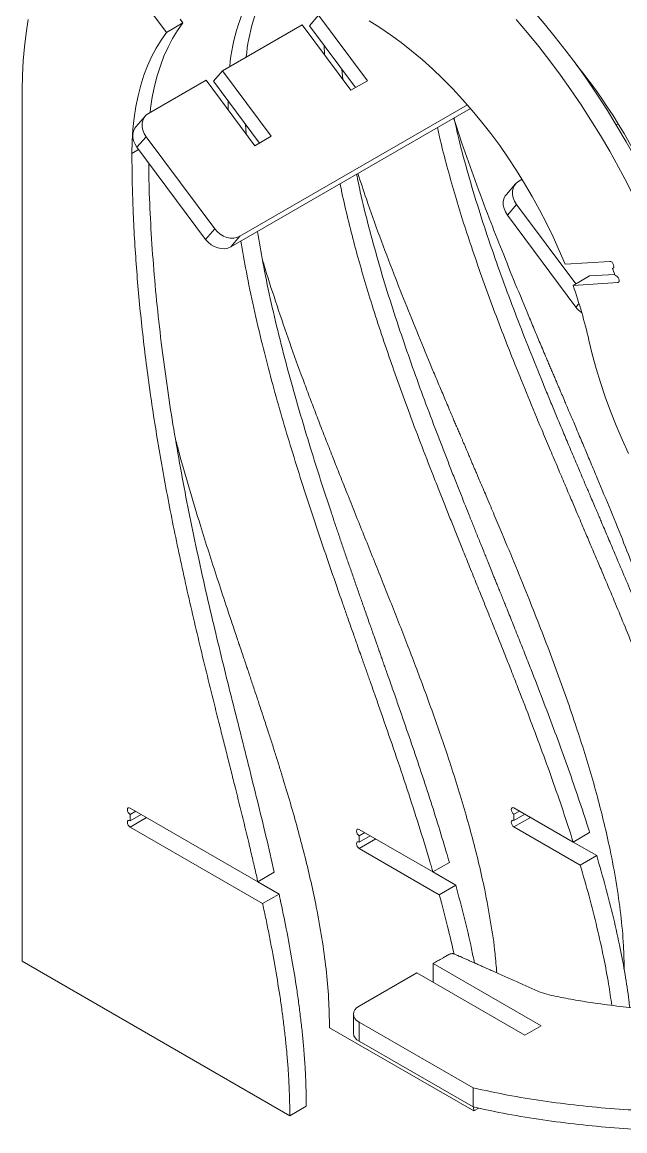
# Model space of a CAD drawing. Header units: millimetres. Extents: x -1732 to 6309, y -3588 to 3891.
# Drawn here: x 4690 to 5001, y -187 to 385 of the extents above; entities that cross this region are included whole.
import ezdxf

# ---------------------------------------------------------------- set-up
doc = ezdxf.new("R2010")
doc.units = ezdxf.units.MM

msp = doc.modelspace()

# ---------------------------------------------------------------- linework, layer by layer
at = {"color": 7, "linetype": 'Continuous', "lineweight": 15}
for p, q in [((4742.32, 409.21), (4764.38, 379.6)), ((4772.86, 384.5), (4764.38, 379.6)), ((4771.43, 386.42), (4772.86, 384.5)), ((4834.3, 383.58), (4793.29, 359.9)), ((4859.46, 349.8), (4834.3, 383.58)), ((4842.79, 388.48), (4838.1, 383.01)), ((4838.1, 383.01), (4861.82, 351.16)), ((4867.94, 354.7), (4842.79, 388.48)), ((4845.81, 368.12), (4845.68, 372.83)), ((4855.22, 355.49), (4854.81, 360.57)), ((4784.8, 355), (4755.1, 337.86)), ((4809.96, 321.22), (4784.8, 355)), ((4793.29, 359.9), (4788.6, 354.44)), ((4788.6, 354.44), (4812.32, 322.59)), ((4818.44, 326.12), (4793.29, 359.9)), ((4867.94, 354.7), (4859.46, 349.8)), ((4690.08, 349.92), (4690.08, -99.18)), ((4796.29, 339.58), (4796.18, 344.27)), ((4797.57, 269.08), (4921.12, 340.41)), ((4802.25, 274.55), (4919.52, 342.24)), ((4753.41, 336.46), (4748.72, 331)), ((4805.46, 327.27), (4805.12, 332.25)), ((4997.19, 332.5), (4996.22, 331.94)), ((4749.24, 320.4), (4753.93, 325.86)), ((4753.93, 325.86), (4789.29, 278.38)), ((4818.44, 326.12), (4809.96, 321.22)), ((4749.24, 320.4), (4784.6, 272.92)), ((4947.7, 303.93), (4945.95, 302.92)), ((4944.26, 301.52), (4939.57, 296.06)), ((4940.09, 285.47), (4944.78, 290.93)), ((4944.78, 290.93), (4975.29, 249.95)), ((4940.09, 285.47), (4975.45, 237.98)), ((4784.6, 272.92), (4789.29, 278.38)), ((4797.57, 269.08), (4802.25, 274.55)), ((4992.93, 261.6), (4969.8, 260.11)), ((4994.31, 257.95), (4994.85, 258.26)), ((4995.68, 254.3), (4994.31, 257.95)), ((4973.92, 249.16), (4982.41, 254.06)), ((4982.41, 254.06), (4995.45, 254.9)), ((4973.92, 249.16), (4997.05, 250.65)), ((4745.73, -20.26), (4811.51, -58.23)), ((4748.56, -21.89), (4745.73, -23.52)), ((4974.01, -37.74), (4943.49, -20.12)), ((4946.32, -21.75), (4943.49, -23.39)), ((4745.73, -26.79), (4745.73, -23.52)), ((4745.73, -26.79), (4751.39, -23.52)), ((4754.22, -25.16), (4745.73, -30.05)), ((4754.16, -25.12), (4754.22, -25.16)), ((4943.49, -23.39), (4943.49, -26.65)), ((4943.49, -26.65), (4949.14, -23.39)), ((4951.97, -25.02), (4943.49, -29.92)), ((4951.91, -24.98), (4951.97, -25.02)), ((4813.98, -69.46), (4745.73, -30.05)), ((4901.72, -53.16), (4863.76, -31.24)), ((4866.59, -32.88), (4863.76, -34.51)), ((4943.49, -29.92), (4977.64, -49.64)), ((4974.01, -37.74), (4982.49, -32.84)), ((4863.76, -34.51), (4863.76, -37.78)), ((4863.76, -37.78), (4869.42, -34.51)), ((4872.25, -36.14), (4863.76, -41.04)), ((4872.18, -36.11), (4872.25, -36.14)), ((4974.01, -37.74), (4986.13, -44.74)), ((4863.76, -41.04), (4905.01, -64.86)), ((4986.13, -44.74), (4977.64, -49.64)), ((4901.72, -53.16), (4910.21, -48.26)), ((4811.51, -58.23), (4819.99, -53.33)), ((4901.72, -53.16), (4913.5, -59.96)), ((4811.51, -58.23), (4822.47, -64.56)), ((4913.5, -59.96), (4905.01, -64.86)), ((4822.47, -64.56), (4813.98, -69.46)), ((4690.08, -99.18), (4827.97, -178.78)), ((4957.52, -132.47), (4901.86, -100.34)), ((4901.86, -100.34), (4901.86, -110.13)), ((4893.38, -105.23), (4863.68, -122.38)), ((4949.03, -137.36), (4893.38, -105.23)), ((4860.75, -126.46), (4860.75, -136.26)), ((4863.68, -130.54), (4922.46, -164.47)), ((4863.68, -140.34), (4863.68, -130.54)), ((4848.43, -133.44), (4922.77, -176.36)), ((4957.52, -132.47), (4949.03, -137.36)), ((4863.68, -140.34), (4922.46, -174.27)), ((4922.46, -174.27), (4922.46, -164.47)), ((4827.97, -178.78), (4836.46, -173.88)), ((4922.77, -176.36), (4922.71, -174.33)), ((4922.77, -176.36), (4925.35, -174.87))]:
    msp.add_line(p, q, dxfattribs=at)
at = {"color": 8, "linetype": 'Continuous', "lineweight": 15}
for p, q in [((4746.64, 317.27), (4750.09, 319.26)), ((4997.6, 250.97), (4997.05, 250.65)), ((4975.45, 237.98), (4977.02, 239.81))]:
    msp.add_line(p, q, dxfattribs=at)
at = {"color": 7, "linetype": 'Continuous', "lineweight": 15, "flags": 128}
for points in [[(5044.74, 213.3), (5042.73, 221.76), (5040.48, 230.26), (5038, 238.8), (5035.29, 247.35), (5032.35, 255.92), (5029.19, 264.48), (5025.82, 273.02), (5022.23, 281.53), (5018.44, 290.01), (5014.45, 298.43), (5010.26, 306.78), (5005.88, 315.06), (5001.31, 323.26), (4996.57, 331.35), (4991.66, 339.33), (4986.58, 347.19), (4981.35, 354.92), (4975.97, 362.51), (4970.45, 369.94), (4964.79, 377.2), (4959.01, 384.29), (4953.1, 391.2)], [(4693.18, 386.21), (4692.06, 379.3), (4691.19, 372.21), (4690.57, 364.94), (4690.2, 357.51), (4690.08, 349.92)], [(4756, 338.38), (4756.26, 340.54), (4757.14, 346.31), (4758.27, 351.89), (4759.65, 357.26), (4761.27, 362.41), (4763.12, 367.32), (4765.22, 372), (4767.54, 376.43), (4770.09, 380.6), (4772.86, 384.5)], [(4868.79, 385.55), (4874.31, 382.11), (4879.82, 378.38), (4885.31, 374.38), (4890.75, 370.12), (4896.14, 365.59), (4901.47, 360.81), (4906.73, 355.8), (4911.91, 350.56), (4916.98, 345.1), (4921.96, 339.43), (4926.81, 333.57), (4931.54, 327.53), (4936.13, 321.32), (4940.58, 314.95), (4944.86, 308.45), (4948.99, 301.81), (4952.94, 295.06), (4956.71, 288.21), (4960.28, 281.28), (4963.66, 274.27), (4966.84, 267.21), (4969.8, 260.11)], [(5036.26, 208.4), (5034.25, 216.86), (5032, 225.36), (5029.51, 233.9), (5026.8, 242.46), (5023.87, 251.02), (5020.71, 259.58), (5017.33, 268.12), (5013.75, 276.63), (5009.96, 285.11), (5005.96, 293.53), (5001.77, 301.88), (4997.39, 310.17), (4992.83, 318.36), (4988.09, 326.45), (4983.17, 334.43), (4978.1, 342.3), (4972.87, 350.02), (4967.48, 357.61), (4961.96, 365.04), (4956.3, 372.3), (4950.52, 379.39), (4944.62, 386.3)], [(4746.64, 317.27), (4746.77, 323.55), (4747.15, 329.68), (4747.78, 335.64), (4748.66, 341.41), (4749.79, 346.99), (4751.16, 352.36), (4752.78, 357.51), (4754.64, 362.43), (4756.73, 367.1), (4759.06, 371.53), (4761.61, 375.7), (4764.38, 379.6)], [(4755.1, 337.86), (4753.84, 336.91), (4752.85, 335.69), (4752.17, 334.26), (4751.83, 332.65), (4751.84, 330.95), (4752.21, 329.2), (4752.91, 327.48), (4753.93, 325.86)], [(4748.72, 331), (4748.16, 330.23), (4747.48, 328.8), (4747.14, 327.19), (4747.16, 325.49), (4747.52, 323.74), (4748.23, 322.02), (4749.24, 320.4)], [(4945.95, 302.92), (4944.69, 301.97), (4943.7, 300.76), (4943.02, 299.32), (4942.68, 297.72), (4942.69, 296.01), (4943.06, 294.27), (4943.76, 292.55), (4944.78, 290.93)], [(4939.57, 296.06), (4939.01, 295.3), (4938.33, 293.86), (4937.99, 292.26), (4938, 290.55), (4938.37, 288.81), (4939.07, 287.09), (4940.09, 285.47)], [(4789.29, 278.38), (4790.57, 276.91), (4792.08, 275.66), (4793.76, 274.67), (4795.53, 273.98), (4797.33, 273.61), (4799.1, 273.59), (4800.76, 273.9), (4802.25, 274.55)], [(4784.6, 272.92), (4785.89, 271.45), (4787.39, 270.2), (4789.07, 269.21), (4790.84, 268.52), (4792.64, 268.15), (4794.41, 268.13), (4796.07, 268.44), (4797.57, 269.08)], [(4994.31, 257.95), (4994.73, 258.12), (4994.98, 258.54), (4995.02, 259.15), (4994.85, 259.85), (4994.5, 260.54), (4994.01, 261.12), (4993.46, 261.49), (4992.93, 261.6)], [(4997.05, 250.65), (4997.47, 250.82), (4997.73, 251.24), (4997.77, 251.85), (4997.6, 252.55), (4997.25, 253.25), (4996.75, 253.82), (4996.2, 254.19), (4995.68, 254.3)], [(4982.05, 221.03), (4983.8, 213.76), (4985.79, 206.45), (4988.01, 199.11), (4990.47, 191.76), (4993.16, 184.41), (4996.07, 177.07), (4999.19, 169.77), (5002.53, 162.51)], [(4745.73, -20.26), (4745.19, -20.07), (4744.73, -20.16), (4744.43, -20.51), (4744.32, -21.07), (4744.43, -21.76), (4744.73, -22.47), (4745.19, -23.09), (4745.73, -23.52)], [(4943.49, -20.12), (4942.95, -19.93), (4942.49, -20.02), (4942.18, -20.37), (4942.07, -20.94), (4942.18, -21.62), (4942.49, -22.33), (4942.95, -22.95), (4943.49, -23.39)], [(4745.73, -26.79), (4745.19, -26.6), (4744.73, -26.69), (4744.43, -27.04), (4744.32, -27.61), (4744.43, -28.29), (4744.73, -29), (4745.19, -29.62), (4745.73, -30.05)], [(4943.49, -26.65), (4942.95, -26.46), (4942.49, -26.55), (4942.18, -26.91), (4942.07, -27.47), (4942.18, -28.16), (4942.49, -28.86), (4942.95, -29.48), (4943.49, -29.92)], [(4863.76, -31.24), (4863.22, -31.05), (4862.76, -31.14), (4862.45, -31.5), (4862.35, -32.06), (4862.45, -32.75), (4862.76, -33.45), (4863.22, -34.07), (4863.76, -34.51)], [(4863.76, -37.78), (4863.22, -37.59), (4862.76, -37.68), (4862.45, -38.03), (4862.35, -38.59), (4862.45, -39.28), (4862.76, -39.99), (4863.22, -40.6), (4863.76, -41.04)], [(4863.68, -122.38), (4862.43, -123.25), (4861.51, -124.25), (4860.94, -125.33), (4860.75, -126.46), (4860.94, -127.59), (4861.51, -128.67), (4862.43, -129.67), (4863.68, -130.54)]]:
    msp.add_lwpolyline(points, dxfattribs=at)
at = {"color": 7, "linetype": 'Continuous', "lineweight": 15}
for centre, radius, start, end in [((4893.47, 353.42), 96.84, 149.1999, 174.8871), ((4906.46, 357.25), 101.42, 153.1805, 174.5116), ((4749.8, 180.28), 290.48, 21.9121, 38.9936), ((4738.56, 165.93), 249.65, 12.7513, 19.4756), ((4985.4, 245.42), 12.43, 216.7641, 235.8033), ((4865.75, -135.76), 5.03, 185.6948, 245.6253)]:
    msp.add_arc(centre, radius, start, end, dxfattribs=at)
for points, knots in [([(4912.41, 335.38), (4913.8, 331.09), (4917.28, 320.38), (4923.43, 303.21), (4930.38, 284.7), (4937.33, 267), (4944.16, 250.11), (4949.84, 236.37), (4954.24, 225.86), (4957.39, 218.36), (4959.84, 212.58), (4961.61, 208.39), (4962.64, 205.97), (4963.68, 203.52), (4964.51, 201.56), (4965.13, 200.1), (4965.56, 199.09), (4966.01, 198.03), (4966.49, 196.9), (4966.99, 195.72), (4967.52, 194.49), (4968.35, 192.54), (4969.36, 190.16), (4970.42, 187.65), (4971.15, 185.95), (4971.61, 184.87), (4972.06, 183.8), (4972.61, 182.51), (4973.27, 180.95), (4974.17, 178.85), (4975.38, 175.99), (4976.91, 172.38), (4978.51, 168.61), (4980.07, 164.93), (4981.6, 161.29), (4983.16, 157.59), (4984.75, 153.8), (4988.19, 145.59), (4993.37, 133.08), (4999.97, 116.82), (5006.17, 101.12), (5011.93, 86.02), (5017.47, 70.9), (5022.59, 56.19), (5027.27, 41.93), (5031.51, 28.13), (5035.35, 14.41), (5037.86, 4.96), (5038.94, 0.11), (5039.02, -0.22)], [0, 0, 0, 0, 0.038231, 0.095538, 0.152888, 0.203265, 0.253621, 0.303857, 0.326287, 0.347718, 0.37108, 0.378088, 0.38526, 0.392815, 0.400028, 0.402873, 0.405888, 0.409073, 0.412429, 0.415955, 0.419652, 0.423519, 0.433439, 0.44094, 0.446021, 0.448683, 0.45069, 0.455573, 0.460238, 0.464684, 0.474394, 0.485918, 0.496992, 0.508251, 0.51888, 0.52958, 0.541417, 0.552887, 0.603067, 0.653404, 0.698309, 0.743256, 0.788159, 0.833064, 0.874224, 0.915249, 0.956178, 0.997028, 1, 1, 1, 1]), ([(5042.35, -10.25), (5041.35, -7.18), (5038.65, 1.02), (5033.99, 14.37), (5028.35, 29.78), (5022.46, 45.18), (5016.38, 60.56), (5010.68, 74.59), (5005.45, 87.23), (5000.77, 98.42), (4997.12, 107.07), (4994.48, 113.3), (4992.86, 117.13), (4991.25, 120.91), (4989.75, 124.43), (4988.48, 127.41), (4987.32, 130.14), (4986.07, 133.07), (4984.64, 136.41), (4983.22, 139.76), (4981.98, 142.65), (4980.8, 145.43), (4979.61, 148.21), (4978.38, 151.1), (4977.14, 154.02), (4975.73, 157.35), (4974.14, 161.1), (4972.47, 165.05), (4970.84, 168.92), (4968.74, 173.89), (4966.22, 179.91), (4963.25, 187.04), (4960.34, 194.1), (4956.08, 204.51), (4950.59, 218.16), (4943.99, 235.12), (4937.51, 252.51), (4931.22, 270.31), (4925.23, 288.5), (4919.8, 306.66), (4915.53, 322.36), (4913.41, 331.92), (4912.61, 335.5)], [0, 0, 0, 0, 0.026517, 0.070943, 0.115372, 0.159804, 0.204233, 0.248647, 0.28154, 0.314054, 0.345864, 0.356795, 0.36827, 0.379162, 0.389739, 0.398829, 0.405117, 0.41351, 0.424308, 0.434235, 0.442591, 0.449486, 0.458429, 0.466781, 0.474667, 0.483784, 0.495821, 0.507278, 0.518156, 0.529417, 0.550516, 0.570465, 0.591398, 0.611868, 0.660823, 0.709769, 0.758761, 0.811196, 0.863642, 0.91609, 0.968541, 1, 1, 1, 1]), ([(5033.87, -15.15), (5032.05, -9.66), (5028.41, 1.32), (5022.49, 17.79), (5016.31, 34.25), (5009.89, 50.68), (5003.84, 65.67), (4998.3, 79.12), (4993.33, 91.04), (4989.52, 100.08), (4986.84, 106.42), (4985.28, 110.09), (4983.74, 113.71), (4982.21, 117.31), (4980.77, 120.69), (4979.35, 124.02), (4977.82, 127.62), (4976.08, 131.68), (4974.3, 135.87), (4972.56, 139.96), (4970.92, 143.81), (4969.19, 147.86), (4967.45, 151.95), (4965.61, 156.31), (4963.73, 160.74), (4961.77, 165.4), (4959.8, 170.09), (4956.1, 178.93), (4950.77, 191.78), (4944.17, 208.07), (4937.99, 223.79), (4932.24, 238.92), (4926.72, 254.05), (4921.62, 268.77), (4916.97, 283.04), (4912.75, 296.85), (4908.92, 310.59), (4906.01, 321.84), (4904.56, 328.47), (4904.09, 330.58)], [0, 0, 0, 0, 0.0474639, 0.0949296, 0.1423927, 0.1898496, 0.2372891, 0.2724658, 0.3066214, 0.3409289, 0.3510765, 0.361717, 0.3728504, 0.3826167, 0.393014, 0.40232, 0.4115632, 0.424336, 0.4376991, 0.4480336, 0.4598913, 0.4711979, 0.4833176, 0.4954964, 0.509092, 0.5218676, 0.5359672, 0.5499293, 0.5987101, 0.6476244, 0.691256, 0.7349137, 0.7785404, 0.8221599, 0.8621356, 0.9019889, 0.9417471, 0.9814327, 1, 1, 1, 1]), ([(4811.51, -58.23), (4811.33, -57.42), (4810.56, -54.03), (4809.15, -47.92), (4806.66, -37.32), (4803.42, -23.97), (4800.12, -10.68), (4797.46, -0.04), (4795.45, 7.94), (4793.44, 15.92), (4790.77, 26.56), (4787.45, 39.86), (4783.53, 55.8), (4778.44, 77.03), (4772.4, 103.5), (4765.87, 135.1), (4760.16, 166.45), (4756.18, 192.34), (4753.48, 212.86), (4751.7, 228.17), (4750.18, 243.34), (4748.92, 258.43), (4747.92, 273.35), (4747.36, 284.65), (4747.08, 292.37), (4746.94, 296.59), (4746.83, 300.79), (4746.75, 304.95), (4746.69, 309.09), (4746.65, 313.19), (4746.65, 315.91), (4746.64, 317.27)], [0, 0, 0, 0, 0.0063439, 0.0264973, 0.0477464, 0.0891487, 0.1305509, 0.1512521, 0.1719532, 0.1926544, 0.2133555, 0.2547578, 0.29616, 0.3375623, 0.4203668, 0.5031714, 0.5859725, 0.6687732, 0.7102915, 0.7515821, 0.793114, 0.834391, 0.8759916, 0.9171956, 0.9291755, 0.9411043, 0.9529825, 0.9648106, 0.9765892, 0.9883188, 1, 1, 1, 1]), ([(4819.99, -53.33), (4818.57, -47.14), (4815.76, -34.87), (4811.28, -16.51), (4806.65, 2.07), (4801.91, 20.88), (4797.18, 39.72), (4792.6, 58.27), (4788, 77.41), (4783.45, 97.15), (4779.01, 117.45), (4774.9, 137.57), (4771.12, 157.63), (4767.7, 177.62), (4764.66, 197.46), (4761.92, 217.84), (4759.56, 238.69), (4757.61, 259.98), (4756.22, 281.04), (4755.42, 298.5), (4755.31, 308.81), (4755.27, 312.3)], [0, 0, 0, 0, 0.0497566, 0.0987192, 0.1472428, 0.1986119, 0.2492721, 0.2981056, 0.347324, 0.4028286, 0.4568392, 0.5110765, 0.5657448, 0.6200801, 0.6745867, 0.7291389, 0.7890836, 0.849037, 0.9091628, 0.9692069, 1, 1, 1, 1]), ([(4982.49, -32.84), (4981.66, -30.21), (4979.21, -22.5), (4974.91, -9.7), (4969.54, 5.54), (4963.95, 20.77), (4958.19, 35.99), (4953.15, 48.99), (4948.97, 59.61), (4945.61, 68.06), (4942.36, 76.21), (4939.83, 82.5), (4938.11, 86.76), (4937.07, 89.36), (4936, 92), (4935.03, 94.41), (4934.09, 96.74), (4933.03, 99.37), (4931.75, 102.55), (4930.4, 105.88), (4929.23, 108.79), (4928.09, 111.62), (4926.92, 114.5), (4925.67, 117.6), (4924.49, 120.54), (4923.37, 123.32), (4922.31, 125.96), (4921.22, 128.7), (4919.75, 132.35), (4917.94, 136.89), (4915.87, 142.1), (4913.57, 147.92), (4911.05, 154.31), (4908.29, 161.39), (4905.58, 168.4), (4901.63, 178.72), (4896.56, 192.25), (4890.5, 209.04), (4884.56, 226.25), (4878.84, 243.84), (4873.41, 261.8), (4868.53, 279.7), (4864.82, 294.63), (4863.03, 303.52), (4862.42, 306.53)], [0, 0, 0, 0, 0.023243, 0.068022, 0.112803, 0.157579, 0.202346, 0.247073, 0.272437, 0.296144, 0.321749, 0.344489, 0.351794, 0.359459, 0.367484, 0.375112, 0.380824, 0.388031, 0.398445, 0.408881, 0.41748, 0.42426, 0.433862, 0.442997, 0.451665, 0.459867, 0.467602, 0.475013, 0.484029, 0.499946, 0.515071, 0.530167, 0.551349, 0.571568, 0.592636, 0.613286, 0.662634, 0.712002, 0.76138, 0.814253, 0.86713, 0.920011, 0.972895, 1, 1, 1, 1]), ([(4863.08, 306.9), (4864.5, 302.54), (4868.03, 291.73), (4874.25, 274.48), (4881.24, 255.96), (4888.22, 238.25), (4895.07, 221.36), (4900.78, 207.61), (4905.19, 197.1), (4908.36, 189.6), (4910.81, 183.82), (4912.59, 179.63), (4913.62, 177.2), (4914.66, 174.76), (4915.55, 172.67), (4916.29, 170.95), (4916.9, 169.5), (4917.58, 167.92), (4918.3, 166.22), (4919.21, 164.09), (4920.2, 161.75), (4921.19, 159.44), (4921.95, 157.66), (4922.6, 156.13), (4923.29, 154.51), (4924.08, 152.66), (4925.12, 150.23), (4926.4, 147.21), (4927.93, 143.6), (4929.66, 139.53), (4931.46, 135.28), (4933.42, 130.64), (4935.4, 125.95), (4939.1, 117.12), (4944.44, 104.27), (4951.05, 88), (4957.26, 72.29), (4963.03, 57.18), (4968.58, 42.05), (4973.71, 27.33), (4978.4, 13.06), (4982.64, -0.74), (4986.52, -14.48), (4990.01, -28.14), (4993.33, -42.84), (4996.29, -58.53), (4998.62, -75.07), (5000.05, -90.23), (5000.23, -99.61), (5000.31, -103.78)], [0, 0, 0, 0, 0.031547, 0.078021, 0.124528, 0.16538, 0.206214, 0.246947, 0.265136, 0.282497, 0.301469, 0.307136, 0.312945, 0.319082, 0.324898, 0.328105, 0.331618, 0.335438, 0.339564, 0.343997, 0.350914, 0.356526, 0.360831, 0.363832, 0.367622, 0.372611, 0.377324, 0.38525, 0.394569, 0.403535, 0.414872, 0.42544, 0.437222, 0.448891, 0.489592, 0.530415, 0.566832, 0.603283, 0.639697, 0.676113, 0.709491, 0.742759, 0.77595, 0.809077, 0.842169, 0.883677, 0.925185, 0.966689, 1, 1, 1, 1]), ([(4974.01, -37.74), (4972.28, -32.36), (4968.83, -21.6), (4963.23, -5.46), (4957.4, 10.68), (4951.35, 26.8), (4946.03, 40.58), (4941.58, 51.93), (4937.99, 60.99), (4934.46, 69.85), (4930.81, 78.94), (4927.17, 87.97), (4923.42, 97.25), (4919.92, 105.92), (4916.72, 113.86), (4913.83, 121.06), (4911.03, 128.05), (4908.23, 135.06), (4905.42, 142.17), (4901.37, 152.46), (4896.09, 166.04), (4889.99, 182.2), (4884.29, 197.77), (4879.02, 212.75), (4873.98, 227.72), (4869.34, 242.26), (4865.13, 256.35), (4861.34, 269.96), (4857.9, 283.48), (4855.41, 294.04), (4854.21, 300.04), (4853.9, 301.61)], [0, 0, 0, 0, 0.047445, 0.094892, 0.142329, 0.189757, 0.237151, 0.263941, 0.290075, 0.31722, 0.342268, 0.370486, 0.397116, 0.424296, 0.447254, 0.467343, 0.487966, 0.509054, 0.529335, 0.550766, 0.60001, 0.649321, 0.693345, 0.737356, 0.781357, 0.825348, 0.865623, 0.90579, 0.945874, 0.985896, 1, 1, 1, 1]), ([(4910.21, -48.26), (4909.68, -46.44), (4907.71, -39.68), (4904.15, -27.96), (4899.42, -13.09), (4894.52, 1.77), (4889.49, 16.61), (4885.64, 27.75), (4883.04, 35.22), (4881.75, 38.9), (4880.51, 42.45), (4879.29, 45.92), (4878.17, 49.1), (4877.13, 52.06), (4876.21, 54.67), (4875.4, 56.96), (4874.63, 59.14), (4873.81, 61.47), (4872.7, 64.61), (4871.49, 68.06), (4870.3, 71.44), (4869.16, 74.67), (4868, 77.95), (4866.81, 81.35), (4865.68, 84.56), (4864.62, 87.58), (4863.2, 91.63), (4861.45, 96.64), (4859.37, 102.64), (4857.32, 108.58), (4855.28, 114.52), (4853.25, 120.5), (4851.24, 126.45), (4848.08, 135.9), (4843.84, 148.85), (4838.33, 166.28), (4832.76, 184.81), (4827.28, 204.25), (4822.28, 223.53), (4817.85, 242.44), (4814.11, 260.29), (4812.16, 271.7), (4811.26, 276.99)], [0, 0, 0, 0, 0.0167307, 0.0622846, 0.1078326, 0.1533463, 0.1988264, 0.2441156, 0.2555669, 0.2674771, 0.2779311, 0.2881661, 0.2993192, 0.3071193, 0.315313, 0.3232834, 0.3282011, 0.3353361, 0.3446886, 0.3570216, 0.3669801, 0.3757233, 0.3866928, 0.3970925, 0.4069225, 0.4161826, 0.424873, 0.4440574, 0.4622367, 0.4799093, 0.4986546, 0.5167279, 0.5348308, 0.5533534, 0.6035401, 0.6537484, 0.7135478, 0.7740006, 0.8330194, 0.8919867, 0.9499032, 1, 1, 1, 1]), ([(4901.72, -53.16), (4901.46, -52.25), (4900.94, -50.44), (4898.59, -42.44), (4894.52, -29.15), (4888.52, -10.57), (4882.29, 7.99), (4877.59, 21.61), (4874.55, 30.32), (4873.27, 34.01), (4872.02, 37.56), (4870.81, 41.02), (4869.69, 44.2), (4868.65, 47.16), (4867.73, 49.77), (4866.92, 52.06), (4866.15, 54.24), (4865.33, 56.57), (4864.22, 59.71), (4863, 63.16), (4861.81, 66.54), (4860.67, 69.77), (4859.52, 73.05), (4858.32, 76.45), (4857.19, 79.66), (4856.13, 82.68), (4853.5, 90.19), (4849.31, 102.25), (4843.62, 118.92), (4838.07, 135.59), (4832.71, 152.24), (4827.56, 168.89), (4822.64, 185.61), (4818.05, 202.19), (4813.57, 219.59), (4809.37, 237.55), (4805.62, 255.4), (4803.67, 266.8), (4802.77, 272.09)], [0, 0, 0, 0, 0.008327, 0.016731, 0.073663, 0.130567, 0.187435, 0.244113, 0.255564, 0.267475, 0.277929, 0.288163, 0.299317, 0.307117, 0.315311, 0.323282, 0.328199, 0.335335, 0.344687, 0.357019, 0.366978, 0.375722, 0.38669, 0.39709, 0.40692, 0.41618, 0.424872, 0.475889, 0.526907, 0.577925, 0.628942, 0.679964, 0.730984, 0.782866, 0.833019, 0.891985, 0.949902, 1, 1, 1, 1]), ([(4813.72, 263.07), (4814.25, 261.27), (4816.63, 253.16), (4821.37, 238.69), (4827.86, 219.69), (4833.5, 204.13), (4837.97, 192.13), (4841.23, 183.54), (4844.48, 175.09), (4847.82, 166.5), (4851.12, 158.11), (4854.53, 149.5), (4858.2, 140.3), (4862.29, 130.1), (4866.64, 119.25), (4871.12, 108.12), (4875.49, 97.21), (4879.83, 86.31), (4884.06, 75.57), (4888.42, 64.38), (4892.84, 52.83), (4897.3, 40.9), (4901.65, 28.94), (4905.85, 17), (4910.07, 4.52), (4914.27, -8.52), (4918.36, -22.12), (4922.12, -35.65), (4925.5, -49.09), (4928.74, -63.57), (4931.59, -79), (4933.69, -93.29), (4934.37, -101.87), (4934.64, -105.16)], [0, 0, 0, 0, 0.014602, 0.065824, 0.117046, 0.168271, 0.191682, 0.214248, 0.237773, 0.260148, 0.283866, 0.305836, 0.329969, 0.358502, 0.388624, 0.417952, 0.448814, 0.477157, 0.506397, 0.535886, 0.567818, 0.599979, 0.63244, 0.664603, 0.696568, 0.733429, 0.770157, 0.806791, 0.843352, 0.879872, 0.925692, 0.97151, 1, 1, 1, 1]), ([(4769.07, 169.96), (4769.68, 167.63), (4771.93, 159.08), (4776.21, 144.24), (4781.35, 127.17), (4786.19, 111.8), (4790.58, 98.2), (4793.97, 87.9), (4796.32, 80.85), (4797.55, 77.14), (4798.79, 73.45), (4799.96, 69.95), (4801.04, 66.73), (4802.08, 63.63), (4803.15, 60.44), (4804.26, 57.15), (4805.25, 54.19), (4806.19, 51.39), (4807.13, 48.57), (4808.14, 45.56), (4809.16, 42.5), (4810.2, 39.38), (4811.25, 36.22), (4812.31, 33.02), (4813.38, 29.78), (4814.53, 26.3), (4815.69, 22.74), (4817.17, 18.19), (4818.91, 12.78), (4820.93, 6.44), (4822.9, 0.13), (4825.54, -8.48), (4828.77, -19.33), (4832.46, -32.47), (4835.87, -45.52), (4838.97, -58.49), (4841.94, -72.46), (4844.63, -87.38), (4846.77, -103.12), (4848.16, -118.57), (4848.34, -128.48), (4848.43, -133.44)], [0, 0, 0, 0, 0.0228125, 0.0838903, 0.1450781, 0.1894789, 0.23375, 0.2777279, 0.2898209, 0.3024625, 0.3138571, 0.3258191, 0.3365715, 0.3452182, 0.3559985, 0.367674, 0.3773181, 0.3848075, 0.3949493, 0.404754, 0.4141464, 0.4248291, 0.435095, 0.4449442, 0.4560171, 0.466686, 0.4788847, 0.4907283, 0.5109948, 0.5316572, 0.5525202, 0.5725536, 0.6156465, 0.6584876, 0.7011619, 0.7437564, 0.7862952, 0.8397245, 0.8931524, 0.9465769, 1, 1, 1, 1]), ([(5003.14, -122.98), (5003, -121.71), (5002.4, -116.13), (5000.79, -106.02), (4998.18, -91.91), (4994.83, -76.82), (4990.78, -60.82), (4987.68, -50.1), (4986.13, -44.74)], [0, 0, 0, 0, 0.050517, 0.221675, 0.393248, 0.595521, 0.797767, 1, 1, 1, 1]), ([(4993.9, -121.91), (4993.38, -118.25), (4992.22, -110.22), (4989.68, -96.8), (4986.35, -81.72), (4982.3, -65.72), (4979.19, -55), (4977.64, -49.64)], [0, 0, 0, 0, 0.155406, 0.341591, 0.561084, 0.780549, 1, 1, 1, 1]), ([(4923.1, -100.03), (4922.62, -97.62), (4921.07, -89.81), (4917.88, -76.43), (4914.96, -65.45), (4913.5, -59.96)], [0, 0, 0, 0, 0.182102, 0.591049, 1, 1, 1, 1]), ([(4836.46, -173.88), (4836.46, -172.94), (4836.45, -171.05), (4836.41, -168.13), (4836.35, -165.21), (4836.25, -162.27), (4836.14, -159.3), (4835.99, -156.31), (4835.82, -153.29), (4835.62, -150.25), (4835.4, -147.18), (4835.04, -142.68), (4834.48, -136.68), (4833.65, -129.13), (4832.68, -121.42), (4831.23, -111.18), (4829.13, -98.21), (4826.26, -82.72), (4823.94, -71.41), (4822.66, -65.43), (4822.47, -64.56)], [0, 0, 0, 0, 0.0061954, 0.0124142, 0.0186572, 0.0249249, 0.0312179, 0.0375368, 0.0438823, 0.0502549, 0.0566553, 0.063084, 0.0783296, 0.0938004, 0.1095028, 0.1254425, 0.1559192, 0.1876148, 0.2179361, 0.2230771, 0.2230771, 0.2230771, 0.2230771]), ([(4912.61, -95.4), (4911.54, -90.71), (4909.23, -80.57), (4906.49, -70.35), (4905.01, -64.86)], [0, 0, 0, 0, 0.462331, 1, 1, 1, 1]), ([(4827.97, -178.78), (4827.97, -178.31), (4827.97, -177.35), (4827.96, -175.91), (4827.95, -174.47), (4827.92, -173.02), (4827.89, -171.57), (4827.86, -170.1), (4827.81, -168.63), (4827.76, -167.16), (4827.71, -165.68), (4827.56, -162.24), (4827.27, -156.8), (4826.72, -149.32), (4826.02, -141.74), (4825.18, -134.14), (4824.21, -126.44), (4822.76, -116.14), (4820.65, -103.14), (4818.23, -90.11), (4816.13, -79.6), (4814.87, -73.6), (4814.14, -70.19), (4813.98, -69.46)], [0, 0, 0, 0, 0.013886, 0.027799, 0.041738, 0.055704, 0.069697, 0.083718, 0.097767, 0.111845, 0.125951, 0.140087, 0.209666, 0.28017, 0.349606, 0.420256, 0.489589, 0.560342, 0.700428, 0.840514, 0.909332, 0.980602, 1, 1, 1, 1]), ([(5026.14, -124.73), (5021.71, -124.48), (5012.85, -123.99), (4999.68, -122.71), (4989.27, -121.39), (4981.58, -120.23), (4976.51, -119.4), (4971.5, -118.52), (4966.51, -117.55), (4961.57, -116.57), (4956.17, -114.86), (4950.83, -112.34), (4944.6, -109.6), (4938.48, -106.87), (4933.6, -104.7), (4930.04, -103.11), (4928.1, -102.25), (4926.35, -101.48), (4924.64, -100.71), (4922.78, -99.89), (4920.91, -99.06), (4919.22, -98.3), (4917.63, -97.6), (4916.4, -97.05), (4915.48, -96.64), (4914.76, -96.33), (4914.02, -95.99), (4913.27, -95.67), (4912.65, -95.35), (4911.92, -95.24), (4911.27, -95.28), (4910.63, -95.39), (4910.23, -95.53), (4910.03, -95.63), (4909.9, -95.69), (4909.79, -95.76), (4909.66, -95.83), (4909.47, -95.94), (4909.13, -96.14), (4908.53, -96.49), (4908.03, -96.78), (4907.7, -96.96), (4907.7, -96.96), (4907.7, -96.96), (4907.7, -96.97), (4907.69, -96.97), (4907.66, -96.99), (4907.59, -97.03), (4907.39, -97.14), (4906.79, -97.49), (4905.66, -98.14), (4903.92, -99.14), (4902.61, -99.9), (4901.86, -100.34)], [0, 0, 0, 0, 0.094093, 0.188282, 0.282394, 0.319435, 0.356421, 0.393912, 0.430337, 0.467732, 0.5043, 0.559807, 0.613463, 0.670059, 0.723429, 0.743751, 0.765197, 0.775248, 0.790299, 0.811009, 0.824812, 0.840326, 0.856218, 0.867138, 0.873285, 0.88067, 0.886272, 0.893186, 0.9006, 0.903339, 0.908815, 0.914295, 0.917363, 0.91872, 0.919785, 0.920994, 0.921944, 0.92364, 0.92667, 0.932079, 0.941739, 0.941748, 0.941755, 0.94177, 0.941801, 0.941874, 0.942054, 0.942538, 0.94392, 0.948039, 0.960663, 0.97764, 1, 1, 1, 1]), ([(5310.98, -92.45), (5309.73, -93.55), (5305.05, -97.68), (5296.02, -104.49), (5283.92, -112.84), (5270.97, -120.74), (5257.26, -128.22), (5242.84, -135.22), (5227.75, -141.75), (5212.04, -147.76), (5195.76, -153.26), (5178.98, -158.21), (5161.74, -162.61), (5144.09, -166.44), (5126.1, -169.69), (5107.82, -172.35), (5089.31, -174.4), (5070.61, -175.84), (5051.81, -176.66), (5032.96, -176.86), (5014.12, -176.42), (4995.34, -175.34), (4976.71, -173.62), (4958.29, -171.25), (4940.13, -168.27), (4928.35, -165.74), (4922.46, -164.47)], [0, 0, 0, 0, 0.015517, 0.058306, 0.101111, 0.143899, 0.186687, 0.229492, 0.27228, 0.315087, 0.357879, 0.400664, 0.443464, 0.486257, 0.529056, 0.571836, 0.614623, 0.657443, 0.700253, 0.743052, 0.785836, 0.82867, 0.871512, 0.914348, 0.957188, 1, 1, 1, 1]), ([(5317.79, -96.3), (5317.73, -96.36), (5314.51, -99.54), (5307.28, -105.57), (5296.07, -114.31), (5283.91, -122.63), (5270.97, -130.54), (5257.26, -138.01), (5242.84, -145.02), (5227.74, -151.55), (5212.04, -157.56), (5195.76, -163.06), (5178.98, -168.01), (5161.74, -172.41), (5144.09, -176.24), (5126.1, -179.49), (5107.82, -182.15), (5089.31, -184.2), (5070.61, -185.64), (5051.81, -186.46), (5032.96, -186.66), (5014.12, -186.22), (4995.34, -185.14), (4976.71, -183.42), (4958.29, -181.04), (4940.13, -178.07), (4928.35, -175.54), (4922.46, -174.27)], [0, 0, 0, 0, 0.0007214, 0.0423607, 0.0839827, 0.1256205, 0.1672411, 0.2088625, 0.2505009, 0.292123, 0.3337618, 0.3753869, 0.4170061, 0.458639, 0.5002655, 0.5418974, 0.5835102, 0.6251309, 0.6667844, 0.708427, 0.750058, 0.7916754, 0.8333419, 0.8750167, 0.9166842, 0.958356, 1, 1, 1, 1])]:
    msp.add_open_spline(points, degree=3, knots=knots, dxfattribs=at)

doc.saveas('drawing.dxf')
